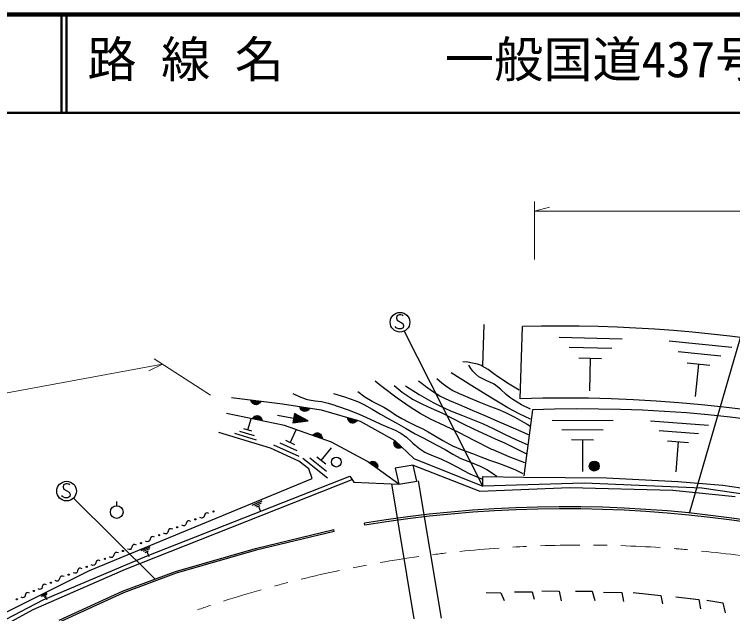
# Model space of a CAD drawing. Units: millimetres, scale not verified. Extents: x 40000 to 680000, y 20000 to 380000.
# Drawn here: x 172954 to 245988, y 319041 to 380000 of the extents above; entities that cross this region are included whole.
import ezdxf
from ezdxf.enums import TextEntityAlignment as Align

# ---------------------------------------------------------------- set-up
doc = ezdxf.new("R2010")
doc.units = ezdxf.units.MM
doc.header["$LTSCALE"] = 1000
for name, color, linetype, lineweight in [('M-BGD', 7, 'Continuous', 25), ('M-BMK', 2, 'Continuous', 13), ('M-BMK-OTRS', 5, 'Continuous', 25), ('M-STR-HTXT', 7, 'Continuous', 13), ('M-STR-STR1', 1, 'Continuous', 25), ('M-STR-STR3', 7, 'Continuous', 25), ('M-STR-STRC', 7, 'Continuous', 25), ('M-TTL', 2, 'Continuous', 140), ('M-TTL-LINE', 7, 'Continuous', 50)]:
    doc.layers.add(name, color=color, linetype=linetype, lineweight=lineweight)
doc.layers.add('M-TTL-TXT', color=7, linetype='Continuous')
doc.styles.add('ＭＳ ゴシック', font='')
doc.styles.get('ＭＳ ゴシック').set_extended_font_data('MS Gothic')

msp = doc.modelspace()

# ---------------------------------------------------------------- linework, layer by layer
at = {"layer": 'M-BGD'}
for p, q in [((220703, 348447), (220555, 344231)), ((224386, 340886), (224625, 348245)), ((228350, 347148), (234748, 347005)), ((239532, 346782), (245902, 346159)), ((233702, 346004), (229351, 346101)), ((244783, 345239), (240452, 345663)), ((230352, 345054), (232655, 345003)), ((231503, 345029), (231429, 341702)), ((219054, 344604), (218546, 344653)), ((219554, 344534), (219054, 344604)), ((219370, 343992), (219153, 344303)), ((219576, 343717), (219370, 343992)), ((220037, 344423), (219554, 344534)), ((220459, 344266), (220037, 344423)), ((220511, 344242), (220459, 344266)), ((220537, 344229), (220511, 344242)), ((221126, 343863), (220537, 344229)), ((241371, 344544), (243664, 344320)), ((242518, 344432), (242194, 341120)), ((219482, 342224), (217370, 343534)), ((219861, 343396), (219576, 343717)), ((220183, 343126), (219861, 343396)), ((221692, 343439), (221126, 343863)), ((221840, 343329), (221692, 343439)), ((221939, 343258), (221840, 343329)), ((210053, 342344), (209627, 342675)), ((214412, 342413), (214038, 342702)), ((215896, 342960), (216407, 342518)), ((220933, 342751), (220183, 343126)), ((221674, 342408), (220933, 342751)), ((223100, 342483), (221939, 343258)), ((210479, 342014), (210053, 342344)), ((211875, 340962), (210479, 342014)), ((211558, 342243), (212399, 341580)), ((212734, 342216), (214116, 341340)), ((214747, 342158), (214412, 342413)), ((215472, 341640), (214747, 342158)), ((216407, 342518), (216963, 342095)), ((216963, 342095), (217550, 341743)), ((221510, 340958), (219482, 342224)), ((221702, 342391), (221674, 342408)), ((221730, 342374), (221702, 342391)), ((222375, 341863), (221730, 342374)), ((222962, 341322), (222375, 341863)), ((224286, 341764), (223100, 342483)), ((201255, 341445), (201929, 341123)), ((201929, 341123), (202618, 340862)), ((205395, 341445), (206520, 341111)), ((206520, 341111), (207680, 340700)), ((207877, 341622), (208595, 341104)), ((208595, 341104), (209344, 340639)), ((212399, 341580), (213312, 340944)), ((214116, 341340), (215528, 340522)), ((216227, 341175), (215472, 341640)), ((217225, 340688), (216227, 341175)), ((217550, 341743), (218169, 341442)), ((218169, 341442), (218592, 341259)), ((218592, 341259), (219061, 341065)), ((223317, 341040), (222962, 341322)), ((195017, 341031), (200232, 340384)), ((197033, 340660), (197009, 340784)), ((197009, 340784), (198001, 340660)), ((197081, 340553), (197033, 340660)), ((197041, 340719), (197954, 340606)), ((197926, 340549), (197053, 340657)), ((197066, 340595), (197899, 340492)), ((197168, 340442), (197081, 340553)), ((197832, 340440), (197118, 340528)), ((197259, 340370), (197168, 340442)), ((197170, 340461), (197765, 340387)), ((197373, 340315), (197259, 340370)), ((197659, 340340), (197262, 340390)), ((197763, 340368), (197656, 340320)), ((197874, 340454), (197763, 340368)), ((197946, 340546), (197874, 340454)), ((198001, 340660), (197946, 340546)), ((200232, 340384), (204152, 339772)), ((202618, 340862), (202753, 340824)), ((202753, 340824), (202923, 340784)), ((202923, 340784), (203540, 340692)), ((203540, 340692), (204188, 340611)), ((204188, 340611), (204859, 340459)), ((204859, 340459), (205549, 340238)), ((207680, 340700), (208095, 340521)), ((208095, 340521), (208500, 340324)), ((209344, 340639), (209376, 340621)), ((209376, 340621), (209441, 340587)), ((209441, 340587), (209973, 340331)), ((213193, 340043), (211875, 340962)), ((213312, 340944), (213435, 340868)), ((213435, 340868), (213559, 340794)), ((213559, 340794), (214440, 340341)), ((214440, 340341), (215351, 339940)), ((215528, 340522), (215802, 340378)), ((215802, 340378), (216149, 340203)), ((218214, 340274), (217225, 340688)), ((219061, 341065), (220188, 340599)), ((220188, 340599), (221361, 340126)), ((222337, 340444), (221510, 340958)), ((223143, 339969), (222337, 340444)), ((223642, 340813), (223317, 341040)), ((224525, 340296), (223642, 340813)), ((197532, 340296), (197373, 340315)), ((197656, 340320), (197532, 340296)), ((201998, 339987), (201977, 340111)), ((201977, 340111), (202965, 339957)), ((202042, 339879), (201998, 339987)), ((202007, 340046), (202916, 339904)), ((202887, 339848), (202017, 339984)), ((202028, 339921), (202858, 339792)), ((202125, 339764), (202042, 339879)), ((202789, 339742), (202078, 339853)), ((202214, 339690), (202125, 339764)), ((202128, 339784), (202721, 339692)), ((202327, 339632), (202214, 339690)), ((202613, 339648), (202218, 339709)), ((202485, 339607), (202327, 339632)), ((202610, 339628), (202485, 339607)), ((202718, 339672), (202610, 339628)), ((202832, 339755), (202718, 339672)), ((202907, 339845), (202832, 339755)), ((202965, 339957), (202907, 339845)), ((204152, 339772), (208108, 338621)), ((205549, 340238), (205673, 340195)), ((205673, 340195), (205798, 340151)), ((205798, 340151), (206891, 339762)), ((206891, 339762), (208011, 339318)), ((208500, 340324), (209336, 339842)), ((209336, 339842), (210196, 339318)), ((209973, 340331), (210522, 340058)), ((210522, 340058), (211115, 339687)), ((211115, 339687), (211718, 339276)), ((214211, 339405), (213193, 340043)), ((215351, 339940), (215867, 339718)), ((215867, 339718), (216434, 339460)), ((216149, 340203), (217299, 339685)), ((217299, 339685), (218520, 339197)), ((219540, 339716), (218214, 340274)), ((220809, 339170), (219540, 339716)), ((221361, 340126), (222123, 339830)), ((222123, 339830), (222907, 339501)), ((224294, 339364), (223143, 339969)), ((225446, 339832), (224525, 340296)), ((225637, 339756), (224745, 333052)), ((200412, 338190), (194513, 339412)), ((197154, 338865), (197218, 338974)), ((198107, 338729), (197206, 338916)), ((197218, 338974), (197297, 339060)), ((197238, 338970), (198099, 338792)), ((198092, 338854), (197269, 339025)), ((197297, 339060), (197415, 339138)), ((197340, 339071), (198045, 338925)), ((197999, 338996), (197411, 339118)), ((197415, 339138), (197525, 339176)), ((197521, 339157), (197913, 339075)), ((197525, 339176), (197651, 339191)), ((197651, 339191), (197808, 339159)), ((197808, 339159), (197917, 339095)), ((197917, 339095), (198003, 339016)), ((198003, 339016), (198080, 338898)), ((198080, 338898), (198119, 338788)), ((199695, 339241), (202825, 338652)), ((201440, 339401), (201262, 338458)), ((201482, 339301), (201338, 338535)), ((201524, 339202), (201413, 338612)), ((202825, 338652), (201440, 339401)), ((202648, 338685), (201482, 339301)), ((201567, 339102), (201489, 338690)), ((202471, 338719), (201524, 339202)), ((201609, 339003), (201565, 338767)), ((202294, 338752), (201567, 339102)), ((202117, 338785), (201609, 339003)), ((201651, 338903), (201640, 338844)), ((201882, 338830), (201651, 338903)), ((206857, 338860), (206852, 338987)), ((206852, 338987), (207812, 338707)), ((206874, 338918), (207757, 338661)), ((208011, 339318), (208774, 338983)), ((208774, 338983), (209564, 338628)), ((210196, 339318), (210970, 338891)), ((210970, 338891), (211778, 338455)), ((211718, 339276), (212360, 338883)), ((212360, 338883), (213052, 338517)), ((215260, 338823), (214211, 339405)), ((216434, 339460), (217453, 338938)), ((217453, 338938), (218504, 338379)), ((218520, 339197), (219530, 338804)), ((222291, 338524), (220809, 339170)), ((222907, 339501), (223844, 339032)), ((223844, 339032), (224803, 338482)), ((225420, 338819), (224294, 339364)), ((196695, 337729), (197044, 338873)), ((198134, 338662), (197154, 338865)), ((198119, 338788), (198134, 338662)), ((205195, 336499), (200412, 338190)), ((201262, 338458), (202825, 338652)), ((201338, 338535), (202648, 338685)), ((201413, 338612), (202471, 338719)), ((201489, 338690), (202294, 338752)), ((201565, 338767), (202117, 338785)), ((201640, 338844), (201882, 338830)), ((206887, 338747), (206857, 338860)), ((207721, 338609), (206876, 338855)), ((206879, 338791), (207685, 338557)), ((206955, 338623), (206887, 338747)), ((207611, 338516), (206920, 338717)), ((207034, 338538), (206955, 338623)), ((206961, 338643), (207537, 338475)), ((207138, 338466), (207034, 338538)), ((207424, 338445), (207040, 338557)), ((207292, 338421), (207138, 338466)), ((207418, 338426), (207292, 338421)), ((207531, 338456), (207418, 338426)), ((207655, 338524), (207531, 338456)), ((207741, 338603), (207655, 338524)), ((207812, 338707), (207741, 338603)), ((208108, 338621), (211633, 336643)), ((209564, 338628), (210223, 338327)), ((210223, 338327), (210915, 338024)), ((211778, 338455), (212720, 337901)), ((213052, 338517), (213752, 338192)), ((213752, 338192), (214478, 337850)), ((216720, 338129), (215260, 338823)), ((218504, 338379), (219704, 337801)), ((219530, 338804), (220569, 338370)), ((220569, 338370), (221700, 337833)), ((223716, 337900), (222291, 338524)), ((224803, 338482), (225088, 338311)), ((225088, 338311), (225372, 338139)), ((227636, 338732), (233836, 338703)), ((237637, 338645), (243520, 338197)), ((199000, 335880), (193751, 337482)), ((195840, 337605), (197336, 337148)), ((197091, 337608), (196299, 337850)), ((200999, 336426), (201606, 337749)), ((203600, 337402), (203714, 337426)), ((203714, 337426), (203841, 337423)), ((203841, 337423), (203991, 337370)), ((210915, 338024), (211595, 337741)), ((211595, 337741), (212266, 337391)), ((212720, 337901), (213704, 337334)), ((214478, 337850), (215037, 337547)), ((215037, 337547), (215605, 337206)), ((218135, 337476), (216720, 338129)), ((219783, 336625), (218135, 337476)), ((219704, 337801), (220965, 337229)), ((221700, 337833), (222869, 337256)), ((224485, 337562), (223716, 337900)), ((225225, 337238), (224485, 337562)), ((232839, 337716), (228623, 337735)), ((242507, 337328), (238507, 337632)), ((197580, 336689), (195380, 337360)), ((203305, 337167), (203382, 337267)), ((204248, 336834), (203305, 337167)), ((204230, 336904), (203362, 337211)), ((203382, 337267), (203472, 337341)), ((203401, 337260), (204231, 336967)), ((204232, 337030), (203440, 337310)), ((203472, 337341), (203600, 337402)), ((203517, 337347), (204195, 337107)), ((204159, 337184), (203593, 337384)), ((203707, 337407), (204085, 337274)), ((203991, 337370), (204091, 337292)), ((204091, 337292), (204166, 337203)), ((204166, 337203), (204226, 337075)), ((204226, 337075), (204250, 336961)), ((204250, 336961), (204248, 336834)), ((212266, 337391), (212811, 336985)), ((212811, 336985), (213323, 336527)), ((213704, 337334), (214393, 336978)), ((214393, 336978), (215113, 336615)), ((215605, 337206), (216525, 336641)), ((220965, 337229), (221858, 336827)), ((221858, 336827), (222782, 336401)), ((222869, 337256), (223958, 336751)), ((223958, 336751), (225099, 336244)), ((229611, 336739), (231843, 336728)), ((230727, 336734), (230712, 333510)), ((201898, 335028), (199353, 336195)), ((199947, 336416), (201678, 335622)), ((201457, 336216), (200541, 336636)), ((208863, 334521), (205195, 336499)), ((211554, 336415), (211579, 336529)), ((211558, 336273), (211554, 336415)), ((211590, 336161), (211558, 336273)), ((211567, 336457), (212178, 335881)), ((212093, 335878), (211570, 336373)), ((211572, 336288), (212008, 335876)), ((211579, 336529), (211633, 336643)), ((211650, 336049), (211590, 336161)), ((212234, 335910), (211594, 336515)), ((211894, 335901), (211604, 336175)), ((211621, 336572), (212289, 335940)), ((211633, 336643), (212360, 335957)), ((211633, 336643), (213575, 334809)), ((211766, 335940), (211650, 336049)), ((212360, 335957), (212248, 335897)), ((213323, 336527), (213484, 336380)), ((213484, 336380), (213675, 336213)), ((213675, 336213), (214174, 335817)), ((215113, 336615), (215921, 336188)), ((215921, 336188), (216751, 335724)), ((216525, 336641), (217508, 336111)), ((217508, 336111), (218499, 335718)), ((221369, 335813), (219783, 336625)), ((222782, 336401), (223890, 335867)), ((239377, 336619), (241494, 336458)), ((240435, 336539), (240203, 333479)), ((201890, 334554), (199000, 335880)), ((204166, 334610), (205202, 335912)), ((211881, 335886), (211766, 335940)), ((211995, 335861), (211881, 335886)), ((212136, 335865), (211995, 335861)), ((212248, 335897), (212136, 335865)), ((214174, 335817), (214705, 335474)), ((214705, 335474), (214753, 335447)), ((214753, 335447), (214825, 335408)), ((214825, 335408), (215548, 335079)), ((216751, 335724), (217531, 335266)), ((217531, 335266), (218361, 334833)), ((218499, 335718), (219548, 335347)), ((219548, 335347), (220385, 335004)), ((221503, 335750), (221369, 335813)), ((221638, 335687), (221503, 335750)), ((223277, 334990), (221638, 335687)), ((223890, 335867), (225036, 335297)), ((202885, 333763), (201890, 334554)), ((204780, 332812), (202276, 334806)), ((202996, 334887), (204698, 333532)), ((204617, 334251), (203715, 334969)), ((212035, 332219), (208863, 334521)), ((209146, 334464), (209253, 334510)), ((209253, 334510), (209393, 334532)), ((209297, 334503), (209880, 334080)), ((209867, 334164), (209381, 334516)), ((209393, 334532), (209509, 334522)), ((209497, 334506), (209821, 334271)), ((209509, 334522), (209630, 334484)), ((215548, 335079), (216320, 334775)), ((216320, 334775), (217165, 334393)), ((218361, 334833), (219322, 334455)), ((220385, 335004), (221256, 334652)), ((221256, 334652), (222197, 334333)), ((224873, 334376), (223277, 334990)), ((209043, 334391), (209146, 334464)), ((209852, 333803), (209043, 334391)), ((209855, 333875), (209111, 334416)), ((209162, 334453), (209874, 333936)), ((209893, 333996), (209214, 334490)), ((209630, 334484), (209759, 334390)), ((209759, 334390), (209833, 334287)), ((209833, 334287), (209879, 334180)), ((209891, 333924), (209852, 333803)), ((209879, 334180), (209901, 334040)), ((209901, 334040), (209891, 333924)), ((213516, 334141), (211687, 333844)), ((211687, 333844), (212043, 332218)), ((213875, 332518), (213516, 334141)), ((213516, 334141), (220285, 331506)), ((217165, 334393), (218017, 333941)), ((218017, 333941), (218632, 333593)), ((219322, 334455), (220316, 334056)), ((220316, 334056), (221000, 333687)), ((222197, 334333), (223170, 333991)), ((223170, 333991), (223913, 333663)), ((203239, 332779), (202885, 333763)), ((218632, 333593), (219281, 333251)), ((219281, 333251), (219895, 332984)), ((221000, 333687), (221657, 333264)), ((221657, 333264), (221819, 333154)), ((221819, 333154), (222013, 333021)), ((223913, 333663), (224672, 333284)), ((180597, 323434), (203239, 332779)), ((184268, 323570), (207303, 332682)), ((212035, 332219), (213875, 332518)), ((219895, 332984), (220547, 332734)), ((220580, 332005), (220600, 332994)), ((230882, 332314), (220580, 332005)), ((220600, 332994), (224747, 332918)), ((224747, 332918), (233171, 332872)), ((242844, 331788), (230882, 332314)), ((233171, 332872), (240412, 332468)), ((240412, 332468), (244992, 332099)), ((220285, 331506), (229451, 331880)), ((229451, 331880), (239916, 331613)), ((239916, 331613), (246246, 330966)), ((251296, 330575), (242844, 331788)), ((244992, 332099), (254552, 330761)), ((183370, 330013), (183370, 330455)), ((197132, 330085), (198148, 330504)), ((198053, 330275), (197361, 329989)), ((197591, 329894), (197957, 330045)), ((197774, 329969), (197992, 329440)), ((191977, 328767), (191814, 328828)), ((192108, 328781), (191977, 328767)), ((192207, 328868), (192108, 328781)), ((192274, 329029), (192207, 328868)), ((192341, 329189), (192274, 329029)), ((192440, 329276), (192341, 329189)), ((192571, 329290), (192440, 329276)), ((192734, 329229), (192571, 329290)), ((190137, 327964), (189974, 328024)), ((190268, 327978), (190137, 327964)), ((190367, 328065), (190268, 327978)), ((190434, 328225), (190367, 328065)), ((190501, 328386), (190434, 328225)), ((190599, 328473), (190501, 328386)), ((190731, 328486), (190599, 328473)), ((190894, 328426), (190731, 328486)), ((188296, 327161), (188133, 327221)), ((188526, 327261), (188427, 327174)), ((188593, 327422), (188526, 327261)), ((188660, 327583), (188593, 327422)), ((188759, 327670), (188660, 327583)), ((188890, 327683), (188759, 327670)), ((189053, 327623), (188890, 327683)), ((186753, 326619), (186686, 326458)), ((186819, 326779), (186753, 326619)), ((186918, 326866), (186819, 326779)), ((187049, 326880), (186918, 326866)), ((187213, 326820), (187049, 326880)), ((188427, 327174), (188296, 327161)), ((184912, 325815), (184845, 325655)), ((184979, 325976), (184912, 325815)), ((185078, 326063), (184979, 325976)), ((185209, 326076), (185078, 326063)), ((185372, 326016), (185209, 326076)), ((185849, 325451), (186773, 325832)), ((186456, 326358), (186292, 326418)), ((186587, 326371), (186456, 326358)), ((186686, 326458), (186587, 326371)), ((183072, 325012), (183005, 324851)), ((183138, 325173), (183072, 325012)), ((183237, 325260), (183138, 325173)), ((183368, 325273), (183237, 325260)), ((183532, 325213), (183368, 325273)), ((184615, 325554), (184452, 325614)), ((184746, 325568), (184615, 325554)), ((184845, 325655), (184746, 325568)), ((186686, 325624), (186057, 325364)), ((186266, 325277), (186599, 325415)), ((186433, 325346), (186631, 324865)), ((181298, 324369), (181231, 324209)), ((181397, 324456), (181298, 324369)), ((181528, 324470), (181397, 324456)), ((181691, 324410), (181528, 324470)), ((182775, 324751), (182611, 324811)), ((182906, 324764), (182775, 324751)), ((183005, 324851), (182906, 324764)), ((174881, 319477), (184268, 323570)), ((179457, 323566), (179390, 323405)), ((179556, 323653), (179457, 323566)), ((179687, 323666), (179556, 323653)), ((179850, 323606), (179687, 323666)), ((180934, 323948), (180771, 324008)), ((181065, 323961), (180934, 323948)), ((181164, 324048), (181065, 323961)), ((181231, 324209), (181164, 324048)), ((152596, 309476), (180597, 323434)), ((177715, 322850), (177617, 322763)), ((177847, 322863), (177715, 322850)), ((178010, 322803), (177847, 322863)), ((179093, 323144), (178930, 323205)), ((179224, 323158), (179093, 323144)), ((179323, 323245), (179224, 323158)), ((179390, 323405), (179323, 323245)), ((177253, 322341), (177090, 322401)), ((177384, 322355), (177253, 322341)), ((177483, 322442), (177384, 322355)), ((177550, 322602), (177483, 322442)), ((177617, 322763), (177550, 322602)), ((175519, 321506), (175360, 321557)), ((175644, 321524), (175519, 321506)), ((175735, 321611), (175644, 321524)), ((175793, 321768), (175735, 321611)), ((175850, 321924), (175793, 321768)), ((175941, 322012), (175850, 321924)), ((176066, 322030), (175941, 322012)), ((176225, 321979), (176066, 322030)), ((173790, 320661), (173631, 320712)), ((173915, 320679), (173790, 320661)), ((174006, 320766), (173915, 320679)), ((174064, 320923), (174006, 320766)), ((174121, 321080), (174064, 320923)), ((174212, 321167), (174121, 321080)), ((174337, 321185), (174212, 321167)), ((174496, 321134), (174337, 321185)), ((175676, 320834), (176302, 321146)), ((176252, 320996), (175826, 320783)), ((175976, 320733), (176202, 320845)), ((176089, 320789), (176251, 320464)), ((167092, 315280), (174881, 319477))]:
    msp.add_line(p, q, dxfattribs=at)
for centre, radius in [((205696, 334457), 500), ((231915, 334048), 500), ((231915, 334048), 440), ((231915, 334048), 380), ((231915, 334048), 320), ((231915, 334048), 260), ((231915, 334048), 200), ((231915, 334048), 140), ((231915, 334048), 80), ((231915, 334048), 20), ((183370, 329367), 646), ((193195, 329430), 60.2), ((193195, 329430), 40.2), ((193195, 329430), 20.1), ((193195, 329430), 2), ((191354, 328627), 60.2), ((191354, 328627), 40.2), ((191354, 328627), 20.1), ((191354, 328627), 2), ((189514, 327824), 60.2), ((189514, 327824), 40.2), ((189514, 327824), 20.1), ((189514, 327824), 2), ((187673, 327020), 60.2), ((187673, 327020), 40.2), ((187673, 327020), 20.1), ((187673, 327020), 2), ((185832, 326217), 60.2), ((185832, 326217), 40.2), ((185832, 326217), 20.1), ((185832, 326217), 2), ((183992, 325414), 60.2), ((183992, 325414), 40.2), ((183992, 325414), 20.1), ((183992, 325414), 2), ((182151, 324610), 60.2), ((182151, 324610), 40.2), ((182151, 324610), 20.1), ((182151, 324610), 2), ((180311, 323807), 60.2), ((180311, 323807), 40.2), ((180311, 323807), 20.1), ((180311, 323807), 2), ((178470, 323004), 60.2), ((178470, 323004), 40.2), ((178470, 323004), 20.1), ((178470, 323004), 2), ((176657, 322190), 57.7), ((176657, 322190), 38.5), ((176657, 322190), 19.2), ((176657, 322190), 1.9), ((174928, 321345), 57.7), ((174928, 321345), 38.5), ((174928, 321345), 19.2), ((174928, 321345), 1.9), ((173199, 320501), 57.7), ((173199, 320501), 38.5), ((173199, 320501), 19.2), ((173199, 320501), 1.9)]:
    msp.add_circle(centre, radius, dxfattribs=at)
for centre, radius, start, end in [((228223, 198288), 150000, 67.92572, 91.37442), ((229037, 200964), 140000, 61.77328, 91.90384), ((230928, 209864), 130000, 60.85495, 92.33255)]:
    msp.add_arc(centre, radius, start, end, dxfattribs=at)
at = {"layer": 'M-BMK'}
for start, end in [(92.7402, 93.40863), (90.16187, 92.07175), (88.82498, 89.49344), (86.24667, 88.15652), (96.6554, 97.32385), (94.07709, 95.98694), (84.90976, 85.57822), (82.33145, 84.24133), (97.99231, 99.90216), (100.57062, 101.23907), (101.9075, 103.81738), (104.48581, 105.15427), (105.82272, 107.7326), (108.40103, 109.06949)]:
    msp.add_arc((230776, 206018), 120000, start, end, dxfattribs=at)
at = {"layer": 'M-BMK-OTRS'}
for p, q in [((213575, 334809), (220580, 332005)), ((186471, 324922), (207072, 333025)), ((207072, 333025), (207476, 332425)), ((207476, 332425), (212043, 332218)), ((175882, 320450), (186471, 324922)), ((172130, 318493), (175882, 320450))]:
    msp.add_line(p, q, dxfattribs=at)
at = {"layer": 'M-STR-HTXT'}
for p, q in [((225850, 355057), (225850, 360974)), ((225850, 359974), (227350, 360394)), ((225850, 359974), (289890, 359974)), ((187177, 344964), (192896, 341254)), ((99866, 328227), (188026, 344413)), ((188026, 344413), (186627, 343729))]:
    msp.add_line(p, q, dxfattribs=at)
at = {"layer": 'M-STR-STR1'}
for p, q in [((216383, 318573), (214031, 332543)), ((211287, 332252), (213573, 318506))]:
    msp.add_line(p, q, dxfattribs=at)
at = {"layer": 'M-STR-STR3'}
for p, q in [((208597, 328039), (208556, 328235)), ((197474, 325680), (205424, 327606)), ((205471, 327411), (197526, 325487)), ((205471, 327411), (205424, 327606)), ((189344, 323337), (197474, 325680)), ((197526, 325487), (189406, 323147)), ((183961, 321335), (189344, 323337)), ((189406, 323147), (184038, 321150)), ((177508, 318375), (183961, 321335)), ((184038, 321150), (177595, 318195))]:
    msp.add_line(p, q, dxfattribs=at)
for centre, start, end in [((228974, 204914), 67.0361, 99.40121), ((228949, 204707), 67.06244, 99.37048)]:
    msp.add_arc(centre, 125000, start, end, dxfattribs=at)
at = {"layer": 'M-STR-STRC'}
for p, q in [((211844, 349327), (211804, 349087)), ((212084, 349447), (211844, 349327)), ((212244, 349447), (212084, 349447)), ((212404, 349407), (212244, 349447)), ((212484, 349327), (212404, 349407)), ((241603, 329274), (247542, 349681)), ((211804, 349087), (211884, 348887)), ((211884, 348887), (212444, 348567)), ((212444, 348567), (212524, 348367)), ((211764, 348127), (211684, 348247)), ((212004, 348007), (211764, 348127)), ((212284, 348007), (212004, 348007)), ((212484, 348127), (212284, 348007)), ((212524, 348367), (212484, 348127)), ((220580, 332005), (212621, 347733)), ((177942, 332140), (177902, 331901)), ((177902, 331901), (177982, 331701)), ((178182, 332260), (177942, 332140)), ((177982, 331701), (178542, 331381)), ((178342, 332261), (178182, 332260)), ((178502, 332221), (178342, 332261)), ((178582, 332141), (178502, 332221)), ((177862, 330940), (177782, 331060)), ((178102, 330820), (177862, 330940)), ((178582, 330941), (178382, 330820)), ((178542, 331381), (178622, 331181)), ((178622, 331181), (178582, 330941)), ((178382, 330820), (178102, 330820)), ((187258, 322561), (178976, 330791)), ((226578, 321359), (228350, 321313)), ((220915, 321175), (222411, 321152)), ((222411, 321152), (222757, 320392)), ((223815, 321267), (225588, 321267)), ((225588, 321267), (225795, 320530)), ((228350, 321313), (228557, 320346)), ((230007, 321313), (231711, 321313)), ((231711, 321313), (231964, 320369)), ((232872, 321221), (234728, 321192)), ((234728, 321192), (234890, 320264)), ((235876, 321198), (238691, 320897)), ((238691, 320897), (238867, 320043)), ((240208, 320764), (242566, 320493)), ((242566, 320493), (242707, 319527)), ((243367, 320422), (245005, 320151)), ((245005, 320151), (245229, 319114))]:
    msp.add_line(p, q, dxfattribs=at)
for centre in [(212164, 348687), (178262, 331500)]:
    msp.add_circle(centre, 1000, dxfattribs=at)
at = {"layer": 'M-TTL'}
msp.add_line((680000, 380000), (40000, 380000), dxfattribs=at)
at = {"layer": 'M-TTL-LINE'}
for p, q in [((177750, 380000), (177750, 370000)), ((178250, 380000), (178250, 370000)), ((40000, 370000), (680000, 370000))]:
    msp.add_line(p, q, dxfattribs=at)

# ---------------------------------------------------------------- texts
at = {"layer": 'M-TTL-TXT', "style": 'ＭＳ ゴシック'}
for s, p in [('路 線 名', (180380, 372500)), ('一般国道437号', (216734, 372500))]:
    msp.add_text(s, height=3666, dxfattribs=at).set_placement(p, align=Align.BOTTOM_LEFT)

doc.saveas('drawing.dxf')
